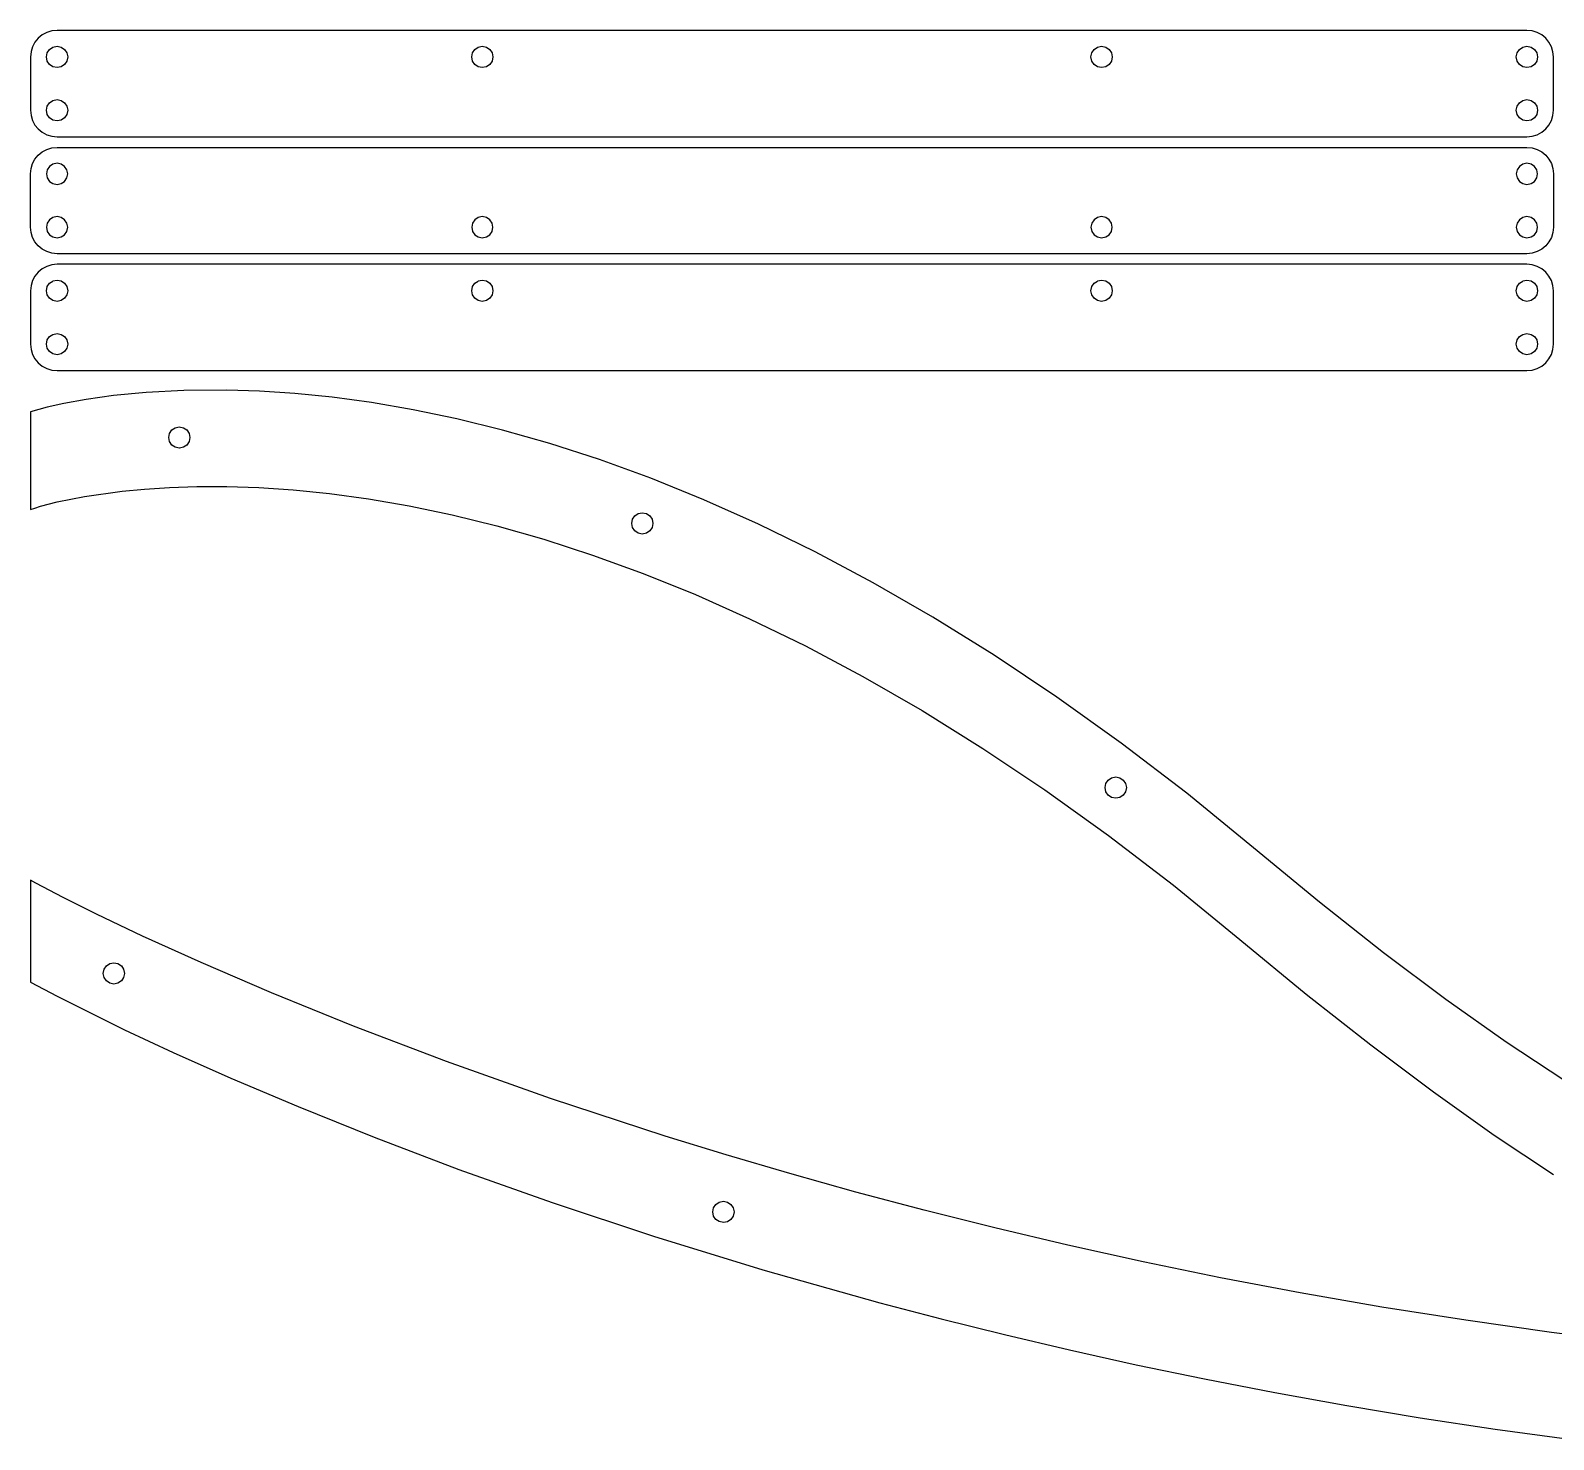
# Model space of a CAD drawing. Extents: x -265 to 665, y -93 to 439.
# Drawn here: x -264.9 to 21.6, y -84.5 to 180.6 of the extents above; entities that cross this region are included whole.
import ezdxf

# ---------------------------------------------------------------- set-up
doc = ezdxf.new("R2010")
doc.units = 0

msp = doc.modelspace()

# ---------------------------------------------------------------- linework, layer by layer
at = {"layer": 'Calque 1'}
for p, q in [((-260.893, 180.524), (-261.832799, 180.233488)), ((-259.882, 180.625), (-260.89218, 180.523665)), ((16.6169, 180.625), (-259.882, 180.625)), ((17.6271, 180.523), (16.61692, 180.624335)), ((18.5669, 180.233), (17.627101, 180.523512)), ((-264.031, 178.424), (-264.490845, 177.574424)), ((-263.421, 179.163), (-264.030599, 178.423491)), ((-262.682, 179.773), (-263.421509, 179.163401)), ((-261.832, 180.233), (-262.681576, 179.77289)), ((-260.661, 177.485), (-259.882597, 177.642162)), ((-259.883, 177.642), (-259.104597, 177.484838)), ((-180.661, 177.485), (-179.882332, 177.642162)), ((-179.883, 177.642), (-179.104861, 177.484838)), ((-64.1613, 177.485), (-63.382712, 177.642162)), ((-63.3827, 177.642), (-62.604456, 177.484838)), ((15.8388, 177.485), (16.617203, 177.642162)), ((16.6172, 177.642), (17.395603, 177.484838)), ((19.4165, 179.773), (18.566924, 180.23311)), ((20.156, 179.163), (19.416491, 179.772599)), ((20.7656, 178.424), (20.156001, 179.163509)), ((21.2254, 177.574), (20.765555, 178.423576)), ((-264.883, 175.625), (-264.883, 165.624)), ((-264.781, 176.635), (-264.882335, 175.62482)), ((-264.491, 177.574), (-264.781502, 176.634466)), ((-261.726, 174.864), (-261.883162, 175.642403)), ((-261.883, 175.642), (-261.725573, 176.420403)), ((-261.726, 176.421), (-261.297376, 177.056793)), ((-261.297, 174.228), (-261.725624, 174.863793)), ((-261.297, 177.056), (-260.660942, 177.484624)), ((-259.104, 177.485), (-258.468472, 177.056376)), ((-258.469, 177.056), (-258.040376, 176.420207)), ((-258.04, 174.864), (-258.46836, 174.228472)), ((-257.883, 175.642), (-258.040162, 174.863597)), ((-258.04, 176.421), (-257.882838, 175.642597)), ((-181.726, 174.864), (-181.883162, 175.642403)), ((-181.883, 175.642), (-181.725838, 176.420403)), ((-181.726, 176.421), (-181.297111, 177.056793)), ((-181.297, 174.228), (-181.725624, 174.863793)), ((-181.297, 177.056), (-180.661207, 177.484624)), ((-179.104, 177.485), (-178.468472, 177.056376)), ((-178.469, 177.056), (-178.040376, 176.420207)), ((-178.04, 174.864), (-178.46836, 174.228472)), ((-177.883, 175.642), (-178.040162, 174.863597)), ((-178.04, 176.421), (-177.882838, 175.642597)), ((-65.3832, 175.642), (-65.225958, 176.420403)), ((-65.2261, 174.864), (-65.383183, 175.642403)), ((-64.7974, 174.228), (-65.22613, 174.863793)), ((-65.226, 176.421), (-64.797217, 177.056793)), ((-64.7972, 177.056), (-64.161301, 177.484624)), ((-62.6044, 177.485), (-61.968766, 177.056376)), ((-61.9688, 177.056), (-61.540149, 176.420207)), ((-61.5401, 174.864), (-61.968619, 174.228472)), ((-61.5402, 176.421), (-61.383011, 175.642597)), ((-61.383, 175.642), (-61.540109, 174.863597)), ((14.6169, 175.642), (14.774327, 176.420403)), ((14.7741, 174.864), (14.616938, 175.642403)), ((15.2027, 174.228), (14.774076, 174.863793)), ((14.7744, 176.421), (15.203024, 177.056793)), ((15.203, 177.056), (15.838793, 177.484624)), ((17.3956, 177.485), (18.031128, 177.056376)), ((18.0311, 177.056), (18.45946, 176.420207)), ((18.4597, 174.864), (18.03134, 174.228472)), ((18.4595, 176.421), (18.616662, 175.642597)), ((18.6166, 175.642), (18.459702, 174.863597)), ((21.5159, 176.634), (21.225388, 177.573534)), ((21.6173, 175.624), (21.515965, 176.63418)), ((21.6175, 165.624), (21.617235, 175.62391)), ((-260.661, 173.8), (-261.297058, 174.22836)), ((-259.883, 173.643), (-260.661668, 173.800162)), ((-259.883, 173.643), (-259.883, 173.643)), ((-259.104, 173.8), (-259.882668, 173.642838)), ((-258.468, 174.228), (-259.103528, 173.799376)), ((-180.661, 173.8), (-181.297058, 174.22836)), ((-179.883, 173.643), (-180.661668, 173.800162)), ((-179.883, 173.643), (-179.883, 173.643)), ((-179.104, 173.8), (-179.882403, 173.642838)), ((-178.469, 174.228), (-179.104528, 173.799376)), ((-64.1614, 173.8), (-64.797352, 174.22836)), ((-63.3827, 173.643), (-64.161447, 173.800162)), ((-63.3827, 173.643), (-63.3827, 173.643)), ((-62.6042, 173.8), (-63.382683, 173.642838)), ((-61.9686, 174.228), (-62.604208, 173.799376)), ((15.8388, 173.8), (15.202742, 174.22836)), ((16.6172, 173.643), (15.838797, 173.800162)), ((17.3958, 173.8), (16.617132, 173.642838)), ((16.6172, 173.643), (16.6172, 173.643)), ((18.0314, 174.228), (17.395872, 173.799376)), ((-261.883, 165.606), (-261.725838, 166.384403)), ((-261.726, 166.385), (-261.297111, 167.020528)), ((-261.297, 167.02), (-260.661207, 167.448624)), ((-260.661, 167.449), (-259.882332, 167.606162)), ((-259.882, 167.606), (-259.103861, 167.448838)), ((-259.104, 167.449), (-258.468207, 167.020376)), ((-258.468, 167.02), (-258.039376, 166.384472)), ((-258.04, 166.385), (-257.882838, 165.606597)), ((14.6169, 165.606), (14.774327, 166.384403)), ((14.7744, 166.385), (15.203024, 167.020528)), ((15.203, 167.02), (15.838793, 167.448624)), ((15.8388, 167.449), (16.617203, 167.606162)), ((16.6172, 167.606), (17.395603, 167.448838)), ((17.3956, 167.449), (18.031128, 167.020376)), ((18.0311, 167.02), (18.45946, 166.384472)), ((18.4595, 166.385), (18.616662, 165.606597)), ((-264.882, 165.624), (-264.780665, 164.61382)), ((-264.781, 164.614), (-264.490498, 163.674466)), ((-264.491, 163.675), (-264.03089, 162.825689)), ((-261.726, 164.828), (-261.883162, 165.606668)), ((-261.297, 164.192), (-261.725624, 164.827793)), ((-260.661, 163.764), (-261.297058, 164.19236)), ((-259.882, 163.606), (-260.660668, 163.763162)), ((-259.104, 163.764), (-259.882403, 163.606838)), ((-259.882, 163.606), (-259.882, 163.606)), ((-258.468, 164.192), (-259.103793, 163.763376)), ((-258.04, 164.828), (-258.46836, 164.192207)), ((-257.883, 165.606), (-258.040162, 164.827597)), ((14.7741, 164.828), (14.616938, 165.606668)), ((15.2027, 164.192), (14.774076, 164.827793)), ((15.8388, 163.764), (15.202742, 164.19236)), ((16.6172, 163.606), (15.838797, 163.763162)), ((17.3958, 163.764), (16.617132, 163.606838)), ((16.6172, 163.606), (16.6172, 163.606)), ((18.0314, 164.192), (17.395872, 163.763376)), ((18.4597, 164.828), (18.03134, 164.192207)), ((18.6166, 165.606), (18.459702, 164.827597)), ((20.7658, 162.825), (21.22591, 163.674576)), ((21.2259, 163.675), (21.516412, 164.614534)), ((21.5165, 164.614), (21.617571, 165.62418)), ((-264.03, 162.825), (-263.420401, 162.085491)), ((-263.421, 162.086), (-262.681491, 161.476401)), ((-262.681, 161.476), (-261.831689, 161.016155)), ((-261.832, 161.016), (-260.892201, 160.725752)), ((-260.892, 160.726), (-259.88182, 160.624665)), ((-259.882, 160.625), (16.6172, 160.625)), ((16.6172, 160.625), (17.62764, 160.726071)), ((17.6276, 160.726), (18.567134, 161.016512)), ((18.5672, 161.016), (19.416776, 161.475845)), ((19.4167, 161.476), (20.156209, 162.085599)), ((20.1562, 162.086), (20.765799, 162.825245)), ((-263.421, 157.164), (-262.681491, 157.773599)), ((-262.681, 157.773), (-261.831424, 158.232845)), ((-261.832, 158.233), (-260.892201, 158.523512)), ((-260.892, 158.523), (-259.88209, 158.624071)), ((-259.882, 158.625), (16.6172, 158.625)), ((16.6172, 158.625), (17.62764, 158.523929)), ((17.6276, 158.523), (18.567134, 158.232488)), ((18.5672, 158.233), (19.416776, 157.773155)), ((19.4167, 157.773), (20.156209, 157.163401)), ((-264.781, 154.635), (-264.490498, 155.574534)), ((-264.491, 155.575), (-264.03089, 156.424576)), ((-264.03, 156.424), (-263.420401, 157.163245)), ((-261.297, 155.057), (-261.725889, 154.421207)), ((-260.661, 155.486), (-261.296793, 155.057376)), ((-259.882, 155.643), (-260.660668, 155.486102)), ((-259.104, 155.486), (-259.882403, 155.643162)), ((-259.882, 155.643), (-259.882, 155.643)), ((-258.468, 155.057), (-259.103793, 155.485624)), ((-258.04, 154.422), (-258.468624, 155.057528)), ((15.2027, 155.057), (14.774076, 154.421207)), ((15.8388, 155.486), (15.202742, 155.057376)), ((16.6172, 155.643), (15.838797, 155.486102)), ((17.3956, 155.486), (16.617197, 155.643162)), ((16.6172, 155.643), (16.6172, 155.643)), ((18.0311, 155.057), (17.395572, 155.485624)), ((18.4597, 154.422), (18.031076, 155.057528)), ((20.1562, 157.164), (20.765799, 156.424755)), ((20.7658, 156.424), (21.22591, 155.574689)), ((21.2259, 155.575), (21.516412, 154.635201)), ((-264.883, 143.625), (-264.883, 153.625)), ((-264.882, 153.625), (-264.780665, 154.63518)), ((-261.726, 154.422), (-261.883162, 153.643332)), ((-261.883, 153.643), (-261.725838, 152.864597)), ((-261.726, 152.865), (-261.297111, 152.229472)), ((-261.297, 152.229), (-260.661207, 151.800376)), ((-259.104, 151.8), (-258.468472, 152.228624)), ((-258.468, 152.229), (-258.039111, 152.864793)), ((-258.04, 152.865), (-257.882838, 153.643139)), ((-257.882, 153.643), (-258.039162, 154.421668)), ((14.6169, 153.643), (14.774327, 152.864597)), ((14.7741, 154.422), (14.616938, 153.643332)), ((14.7744, 152.865), (15.203024, 152.229472)), ((15.203, 152.229), (15.838793, 151.800376)), ((17.3956, 151.8), (18.031128, 152.228624)), ((18.0311, 152.229), (18.45946, 152.864793)), ((18.4595, 152.865), (18.616662, 153.643139)), ((18.6166, 153.643), (18.459702, 154.421668)), ((21.5165, 154.635), (21.617571, 153.62482)), ((21.6175, 153.625), (21.617235, 143.62511)), ((-260.661, 151.8), (-259.882332, 151.642838)), ((-259.882, 151.643), (-259.103597, 151.800162)), ((15.8388, 151.8), (16.617203, 151.642838)), ((16.6172, 151.643), (17.395603, 151.800162)), ((-264.781, 142.615), (-264.882335, 143.62518)), ((-261.726, 144.386), (-261.883162, 143.607597)), ((-261.883, 143.607), (-261.725573, 142.828332)), ((-261.297, 145.021), (-261.725889, 144.385472)), ((-260.661, 145.45), (-261.296793, 145.021376)), ((-259.883, 145.607), (-260.661668, 145.449864)), ((-259.883, 145.607), (-259.883, 145.607)), ((-259.104, 145.45), (-259.882668, 145.607136)), ((-258.468, 145.021), (-259.103528, 145.449624)), ((-258.04, 144.385), (-258.468624, 145.020793)), ((-257.883, 143.607), (-258.040162, 144.385139)), ((-258.04, 142.829), (-257.882838, 143.607403)), ((-181.726, 144.386), (-181.883162, 143.607597)), ((-181.883, 143.607), (-181.725838, 142.828332)), ((-181.297, 145.021), (-181.725624, 144.385472)), ((-180.661, 145.45), (-181.297058, 145.021376)), ((-179.883, 145.607), (-180.661668, 145.449864)), ((-179.883, 145.607), (-179.883, 145.607)), ((-179.104, 145.45), (-179.882403, 145.607136)), ((-178.469, 145.021), (-179.104528, 145.449624)), ((-178.04, 144.385), (-178.46836, 145.020793)), ((-177.883, 143.607), (-178.040162, 144.385139)), ((-178.04, 142.829), (-177.882838, 143.607403)), ((-65.3832, 143.607), (-65.225958, 142.828332)), ((-65.2261, 144.386), (-65.383183, 143.607597)), ((-64.7974, 145.021), (-65.22613, 144.385472)), ((-64.1614, 145.45), (-64.797325, 145.021376)), ((-63.3827, 145.607), (-64.161447, 145.449864)), ((-63.3827, 145.607), (-63.3827, 145.607)), ((-62.6042, 145.45), (-63.382683, 145.607136)), ((-61.9686, 145.021), (-62.604234, 145.449624)), ((-61.5401, 144.385), (-61.968592, 145.020793)), ((-61.5402, 142.829), (-61.383011, 143.607403)), ((-61.383, 143.607), (-61.540109, 144.385139)), ((14.6169, 143.607), (14.774327, 142.828332)), ((14.7741, 144.386), (14.616938, 143.607597)), ((15.2027, 145.021), (14.774076, 144.385472)), ((15.8388, 145.45), (15.202742, 145.021376)), ((16.6172, 145.607), (15.838797, 145.449864)), ((17.3956, 145.45), (16.617197, 145.607136)), ((16.6172, 145.607), (16.6172, 145.607)), ((18.0311, 145.021), (17.395572, 145.449624)), ((18.4597, 144.385), (18.031076, 145.020793)), ((18.4595, 142.829), (18.616662, 143.607403)), ((18.6166, 143.607), (18.459702, 144.385139)), ((21.6173, 143.625), (21.515965, 142.61509)), ((-264.491, 141.675), (-264.781502, 142.614534)), ((-264.031, 140.826), (-264.490845, 141.675576)), ((-263.421, 140.086), (-264.030864, 140.825509)), ((-261.726, 142.829), (-261.297376, 142.193207)), ((-261.297, 142.193), (-260.660942, 141.764376)), ((-260.661, 141.764), (-259.882597, 141.607102)), ((-259.883, 141.607), (-259.104597, 141.764162)), ((-259.104, 141.765), (-258.468207, 142.193624)), ((-258.468, 142.193), (-258.039376, 142.828793)), ((-181.726, 142.829), (-181.297111, 142.193207)), ((-181.297, 142.193), (-180.661207, 141.764376)), ((-180.661, 141.764), (-179.882332, 141.607102)), ((-179.883, 141.607), (-179.104861, 141.764162)), ((-179.104, 141.765), (-178.468472, 142.193624)), ((-178.469, 142.193), (-178.040376, 142.828793)), ((-65.2259, 142.829), (-64.797143, 142.193207)), ((-64.7972, 142.193), (-64.161301, 141.764376)), ((-64.1613, 141.764), (-63.382712, 141.607102)), ((-63.3827, 141.607), (-62.604429, 141.764162)), ((-62.6044, 141.765), (-61.968766, 142.193624)), ((-61.9688, 142.193), (-61.540176, 142.828793)), ((14.7744, 142.829), (15.203024, 142.193207)), ((15.203, 142.193), (15.838793, 141.764376)), ((15.8388, 141.764), (16.617203, 141.607102)), ((16.6172, 141.607), (17.395603, 141.764162)), ((17.3956, 141.765), (18.031128, 142.193624)), ((18.0311, 142.193), (18.45946, 142.828793)), ((20.7656, 140.826), (20.156001, 140.086491)), ((21.2254, 141.675), (20.765555, 140.825424)), ((21.5159, 142.615), (21.225388, 141.675201)), ((-262.682, 139.477), (-263.421509, 140.086599)), ((-261.832, 139.017), (-262.681311, 139.47711)), ((-260.893, 138.726), (-261.832799, 139.016512)), ((-259.882, 138.625), (-260.89218, 138.726335)), ((16.6169, 138.625), (-259.882, 138.625)), ((17.6271, 138.726), (16.61692, 138.624665)), ((18.5669, 139.017), (17.627101, 138.726488)), ((19.4165, 139.477), (18.566924, 139.01689)), ((20.156, 140.086), (19.416491, 139.476401)), ((-263.421, 135.163), (-264.030599, 134.423491)), ((-262.682, 135.773), (-263.421509, 135.163401)), ((-261.832, 136.233), (-262.681576, 135.77289)), ((-260.893, 136.523), (-261.832799, 136.232488)), ((-259.882, 136.624), (-260.89218, 136.522665)), ((16.6169, 136.624), (-259.8821, 136.624265)), ((17.6271, 136.523), (16.61692, 136.624071)), ((18.5669, 136.233), (17.627101, 136.523512)), ((19.4165, 135.773), (18.566924, 136.23311)), ((20.156, 135.163), (19.416491, 135.772599)), ((20.7656, 134.423), (20.156001, 135.162509)), ((-264.781, 132.634), (-264.882335, 131.62382)), ((-264.491, 133.574), (-264.781502, 132.634466)), ((-264.031, 134.423), (-264.490845, 133.573424)), ((-261.883, 131.642), (-261.725573, 132.420668)), ((-261.726, 132.421), (-261.297376, 133.056528)), ((-261.297, 133.056), (-260.660942, 133.484624)), ((-260.661, 133.485), (-259.882597, 133.642162)), ((-259.883, 133.642), (-259.104597, 133.484838)), ((-259.104, 133.485), (-258.468472, 133.056376)), ((-258.469, 133.056), (-258.040376, 132.420207)), ((-258.04, 132.421), (-257.882838, 131.642597)), ((-181.883, 131.642), (-181.725838, 132.420668)), ((-181.726, 132.421), (-181.297111, 133.056528)), ((-181.297, 133.056), (-180.661207, 133.484624)), ((-180.661, 133.485), (-179.882332, 133.642162)), ((-179.883, 133.642), (-179.104861, 133.484838)), ((-179.104, 133.485), (-178.468472, 133.056376)), ((-178.469, 133.056), (-178.040376, 132.420207)), ((-178.04, 132.421), (-177.882838, 131.642597)), ((-65.3832, 131.642), (-65.225958, 132.420668)), ((-65.226, 132.421), (-64.797217, 133.056528)), ((-64.7972, 133.056), (-64.161301, 133.484624)), ((-64.1613, 133.485), (-63.382712, 133.642162)), ((-63.3827, 133.642), (-62.604456, 133.484838)), ((-62.6044, 133.485), (-61.968739, 133.056376)), ((-61.9688, 133.056), (-61.540176, 132.420207)), ((-61.5402, 132.421), (-61.383011, 131.642597)), ((14.6169, 131.642), (14.774327, 132.420668)), ((14.7744, 132.421), (15.203024, 133.056528)), ((15.203, 133.056), (15.838793, 133.484624)), ((15.8388, 133.485), (16.617203, 133.642162)), ((16.6172, 133.642), (17.395603, 133.484838)), ((17.3956, 133.485), (18.031128, 133.056376)), ((18.0311, 133.056), (18.45946, 132.420207)), ((18.4595, 132.421), (18.616662, 131.642597)), ((21.2254, 133.574), (20.765555, 134.423576)), ((21.5159, 132.634), (21.225388, 133.573799)), ((21.6173, 131.624), (21.515965, 132.63391)), ((-264.883, 131.624), (-264.883, 121.624)), ((-261.726, 130.864), (-261.883162, 131.642403)), ((-261.297, 130.228), (-261.725624, 130.863793)), ((-260.661, 129.8), (-261.297058, 130.22836)), ((-259.883, 129.642), (-260.661668, 129.799162)), ((-259.883, 129.642), (-259.883, 129.642)), ((-259.104, 129.8), (-259.882668, 129.642838)), ((-258.468, 130.228), (-259.103528, 129.799376)), ((-258.04, 130.864), (-258.46836, 130.228472)), ((-257.883, 131.642), (-258.040162, 130.863597)), ((-181.726, 130.864), (-181.883162, 131.642403)), ((-181.297, 130.228), (-181.725624, 130.863793)), ((-180.661, 129.8), (-181.297058, 130.22836)), ((-179.883, 129.642), (-180.661668, 129.799162)), ((-179.883, 129.642), (-179.883, 129.642)), ((-179.104, 129.8), (-179.882403, 129.642838)), ((-178.469, 130.228), (-179.104528, 129.799376)), ((-178.04, 130.864), (-178.46836, 130.228472)), ((-177.883, 131.642), (-178.040162, 130.863597)), ((-65.2261, 130.864), (-65.383209, 131.642403)), ((-64.7974, 130.228), (-65.226104, 130.863793)), ((-64.1614, 129.8), (-64.797352, 130.22836)), ((-63.3827, 129.642), (-64.161447, 129.799162)), ((-63.3827, 129.642), (-63.3827, 129.642)), ((-62.6042, 129.8), (-63.382683, 129.642838)), ((-61.9686, 130.228), (-62.604208, 129.799376)), ((-61.5401, 130.864), (-61.968619, 130.228472)), ((-61.383, 131.642), (-61.540109, 130.863597)), ((14.7741, 130.864), (14.616938, 131.642403)), ((15.2027, 130.228), (14.774076, 130.863793)), ((15.8388, 129.8), (15.202742, 130.22836)), ((16.6172, 129.642), (15.838797, 129.799162)), ((17.3958, 129.8), (16.617132, 129.642838)), ((16.6172, 129.642), (16.6172, 129.642)), ((18.0314, 130.228), (17.395872, 129.799376)), ((18.4597, 130.864), (18.03134, 130.228472)), ((18.6166, 131.642), (18.459702, 130.863597)), ((21.6175, 121.624), (21.617235, 131.62391)), ((-261.297, 123.02), (-260.661207, 123.44836)), ((-260.661, 123.449), (-259.882332, 123.606162)), ((-259.882, 123.606), (-259.103861, 123.448838)), ((-259.104, 123.449), (-258.468207, 123.020376)), ((15.203, 123.02), (15.838793, 123.44836)), ((15.8388, 123.449), (16.617203, 123.606162)), ((16.6172, 123.606), (17.395603, 123.448838)), ((17.3956, 123.449), (18.031128, 123.020376)), ((-264.882, 121.624), (-264.780665, 120.61382)), ((-264.781, 120.614), (-264.490498, 119.674466)), ((-261.726, 120.828), (-261.883162, 121.606668)), ((-261.883, 121.606), (-261.725838, 122.384403)), ((-261.726, 122.385), (-261.297111, 123.020793)), ((-261.297, 120.192), (-261.725624, 120.827793)), ((-258.04, 120.828), (-258.46836, 120.192207)), ((-258.468, 123.02), (-258.039376, 122.384472)), ((-257.883, 121.606), (-258.040162, 120.827597)), ((-258.04, 122.385), (-257.882838, 121.606597)), ((14.6169, 121.606), (14.774327, 122.384403)), ((14.7741, 120.828), (14.616938, 121.606668)), ((15.2027, 120.192), (14.774076, 120.827793)), ((14.7744, 122.385), (15.203024, 123.020793)), ((18.0311, 123.02), (18.45946, 122.384472)), ((18.4597, 120.828), (18.03134, 120.192207)), ((18.4595, 122.385), (18.616662, 121.606597)), ((18.6166, 121.606), (18.459702, 120.827597)), ((21.2259, 119.675), (21.516412, 120.614534)), ((21.5165, 120.614), (21.617571, 121.62418)), ((-264.491, 119.675), (-264.03089, 118.825424)), ((-264.03, 118.825), (-263.420401, 118.085755)), ((-263.421, 118.086), (-262.681491, 117.476401)), ((-262.681, 117.476), (-261.831689, 117.016155)), ((-260.661, 119.763), (-261.297058, 120.19136)), ((-259.882, 119.606), (-260.660668, 119.763162)), ((-259.104, 119.763), (-259.882403, 119.605838)), ((-259.882, 119.606), (-259.882, 119.606)), ((-258.468, 120.192), (-259.103793, 119.763376)), ((15.8388, 119.763), (15.202742, 120.19136)), ((16.6172, 119.606), (15.838797, 119.763162)), ((17.3958, 119.763), (16.617132, 119.605838)), ((16.6172, 119.606), (16.6172, 119.606)), ((18.0314, 120.192), (17.395872, 119.763376)), ((18.5672, 117.016), (19.416776, 117.475845)), ((19.4167, 117.476), (20.156209, 118.085599)), ((20.1562, 118.086), (20.765799, 118.825245)), ((20.7658, 118.825), (21.22591, 119.674576)), ((-261.832, 117.016), (-260.892201, 116.725488)), ((-260.892, 116.726), (-259.88182, 116.624929)), ((-259.882, 116.625), (16.6172, 116.625)), ((16.6172, 116.625), (17.62764, 116.726071)), ((17.6276, 116.726), (18.567134, 117.016512)), ((-249.25, 111.916), (-254.415, 111.193)), ((-243.105, 112.512), (-249.25, 111.916)), ((-236.001, 112.887), (-243.105, 112.512)), ((-227.961, 112.949), (-236.001, 112.887)), ((-221.771, 112.754), (-227.961, 112.949)), ((-215.159, 112.32), (-221.771, 112.754)), ((-208.134, 111.615), (-215.159, 112.32)), ((-261.719, 109.733), (-264.845, 108.871)), ((-258.578, 110.435), (-261.719, 109.733)), ((-254.415, 111.193), (-258.578, 110.435)), ((-200.709, 110.605), (-208.134, 111.615)), ((-192.89, 109.26), (-200.709, 110.605)), ((-184.686, 107.547), (-192.89, 109.26)), ((-264.845, 108.871), (-264.845, 90.5054)), ((-237.657, 105.88), (-236.878, 106.037)), ((-236.878, 106.037), (-236.099, 105.88)), ((-176.105, 105.433), (-184.686, 107.547)), ((-238.879, 104.036), (-238.722, 104.815)), ((-238.721, 103.258), (-238.878, 104.036)), ((-238.722, 104.815), (-238.293, 105.451)), ((-238.292, 102.622), (-238.721, 103.258)), ((-238.293, 105.451), (-237.657, 105.88)), ((-236.099, 105.88), (-235.464, 105.451)), ((-235.464, 105.451), (-235.035, 104.815)), ((-235.035, 103.258), (-235.464, 102.622)), ((-235.035, 104.815), (-234.878, 104.037)), ((-234.878, 104.036), (-235.035, 103.258)), ((-167.159, 102.887), (-176.105, 105.433)), ((-237.656, 102.193), (-238.292, 102.622)), ((-236.878, 102.036), (-237.656, 102.193)), ((-236.099, 102.194), (-236.877, 102.036)), ((-235.464, 102.622), (-236.099, 102.194)), ((-157.856, 99.8767), (-167.159, 102.887)), ((-148.207, 96.3688), (-157.856, 99.8767)), ((-243.413, 94.3379), (-238.71, 94.6408)), ((-238.71, 94.6408), (-233.556, 94.8081)), ((-233.556, 94.8081), (-227.959, 94.8073)), ((-227.959, 94.8073), (-221.929, 94.6067)), ((-221.929, 94.6067), (-215.472, 94.1741)), ((-138.221, 92.3313), (-148.207, 96.3688)), ((-263.004, 91.0981), (-259.872, 91.9035)), ((-259.872, 91.9035), (-254.734, 92.933)), ((-254.734, 92.933), (-247.658, 93.931)), ((-247.658, 93.931), (-243.413, 94.3379)), ((-215.472, 94.1741), (-208.599, 93.4775)), ((-208.599, 93.4775), (-201.316, 92.4853)), ((-201.317, 92.4853), (-193.637, 91.164)), ((-127.908, 87.732), (-138.221, 92.3313)), ((-264.845, 90.5054), (-264.063, 90.7726)), ((-264.064, 90.7726), (-263.004, 91.0981)), ((-193.637, 91.164), (-185.571, 89.4804)), ((-185.571, 89.4804), (-177.128, 87.4021)), ((-151.627, 88.6517), (-151.199, 89.2873)), ((-151.199, 89.2873), (-150.563, 89.7159)), ((-150.563, 89.7159), (-149.784, 89.8731)), ((-149.784, 89.8731), (-149.005, 89.7159)), ((-149.005, 89.7159), (-148.37, 89.2873)), ((-148.37, 89.2873), (-147.941, 88.6515)), ((-177.128, 87.4021), (-168.318, 84.8962)), ((-151.785, 87.8731), (-151.627, 88.6517)), ((-151.627, 87.0944), (-151.784, 87.8731)), ((-151.198, 86.4589), (-151.627, 87.0944)), ((-150.562, 86.0302), (-151.198, 86.4589)), ((-149.784, 85.8731), (-150.562, 86.0302)), ((-149.005, 86.0305), (-149.784, 85.8731)), ((-148.37, 86.4589), (-149.005, 86.0305)), ((-147.941, 87.0947), (-148.37, 86.4589)), ((-147.941, 88.6515), (-147.784, 87.8731)), ((-147.784, 87.8731), (-147.941, 87.0947)), ((-117.278, 82.5385), (-127.908, 87.732)), ((-168.318, 84.8962), (-159.15, 81.9305)), ((-159.15, 81.9305), (-149.634, 78.4716)), ((-106.34, 76.7188), (-117.278, 82.5385)), ((-149.634, 78.4716), (-139.779, 74.4875)), ((-95.1041, 70.2399), (-106.34, 76.7188)), ((-139.779, 74.4875), (-129.594, 69.9455)), ((-129.594, 69.9455), (-119.088, 64.8125)), ((-83.5804, 63.07), (-95.1041, 70.2399)), ((-119.088, 64.8125), (-108.272, 59.0565)), ((-71.7787, 55.1764), (-83.5804, 63.07)), ((-108.272, 59.0565), (-97.1549, 52.6444)), ((-59.7082, 46.5269), (-71.7787, 55.1764)), ((-97.1549, 52.6444), (-85.7455, 45.5438)), ((-47.3791, 37.0895), (-59.7082, 46.5269)), ((-85.7455, 45.5438), (-74.0533, 37.7219)), ((-61.5007, 40.0182), (-60.7223, 40.1754)), ((-60.7223, 40.1754), (-59.9439, 40.0182)), ((-74.0533, 37.7219), (-62.0881, 29.1468)), ((-62.7223, 38.1754), (-62.5651, 38.9538)), ((-62.5651, 37.397), (-62.7223, 38.1754)), ((-62.5651, 38.9538), (-62.1365, 39.5896)), ((-62.1365, 36.7612), (-62.5651, 37.397)), ((-62.1365, 39.5896), (-61.5007, 40.0182)), ((-59.9439, 40.0182), (-59.3081, 39.5898)), ((-59.3081, 39.5898), (-58.8795, 38.9541)), ((-58.8792, 37.397), (-59.3081, 36.7612)), ((-58.8795, 38.9541), (-58.7221, 38.1754)), ((-58.7221, 38.1754), (-58.8792, 37.397)), ((-61.501, 36.3328), (-62.1365, 36.7612)), ((-60.7223, 36.1754), (-61.501, 36.3328)), ((-59.9439, 36.3326), (-60.7223, 36.1757)), ((-59.3081, 36.7612), (-59.9439, 36.3326)), ((-34.8009, 26.8317), (-47.3791, 37.0895)), ((-62.0881, 29.1468), (-49.8593, 19.7832)), ((-22.3753, 16.5896), (-34.8009, 26.8317)), ((-264.845, 20.7674), (-264.845, 1.57721)), ((-263.85, 20.1959), (-264.845, 20.7674)), ((-258.741, 17.513), (-263.85, 20.1959)), ((-252.461, 14.3804), (-258.741, 17.513)), ((-49.8593, 19.7832), (-37.3761, 9.60201)), ((-243.79, 10.2449), (-252.461, 14.3804)), ((-10.3315, 7.08847), (-22.3753, 16.5896)), ((-232.798, 5.25756), (-243.79, 10.2449)), ((-37.3755, 9.60201), (-24.884, -0.695562)), ((1.35342, -1.67717), (-10.3315, 7.08847)), ((-251.195, 3.20704), (-251.037, 3.98756)), ((-251.037, 2.42916), (-251.195, 3.20704)), ((-251.037, 3.98756), (-250.609, 4.62256)), ((-250.609, 4.62256), (-249.973, 5.05118)), ((-249.973, 5.05118), (-249.195, 5.20728)), ((-249.195, 5.20728), (-248.416, 5.05118)), ((-248.416, 5.05118), (-247.78, 4.62256)), ((-247.78, 4.62256), (-247.352, 3.98756)), ((-247.196, 3.20704), (-247.353, 2.42916)), ((-247.352, 3.98756), (-247.195, 3.20704)), ((-219.556, -0.441563), (-232.798, 5.25756)), ((-264.845, 1.57721), (-259.855, -1.08979)), ((-250.609, 1.79416), (-251.037, 2.42916)), ((-249.973, 1.36554), (-250.609, 1.79416)), ((-249.195, 1.20944), (-249.973, 1.36554)), ((-248.417, 1.36554), (-249.195, 1.20944)), ((-247.781, 1.79416), (-248.417, 1.36554)), ((-247.353, 2.42916), (-247.781, 1.79416)), ((-259.855, -1.08979), (-247.17, -7.38951)), ((-204.133, -6.7016), (-219.556, -0.441563)), ((-24.884, -0.695562), (-12.759, -10.2576)), ((12.7024, -9.71784), (1.35342, -1.67717)), ((-247.17, -7.38951), (-238.061, -11.6467)), ((-186.6, -13.3823), (-204.133, -6.7016)), ((-12.759, -10.2576), (-0.977621, -19.0973)), ((23.7384, -17.0336), (12.7024, -9.71784)), ((-238.061, -11.6467), (-227.172, -16.5044)), ((-167.026, -20.3329), (-186.6, -13.3823)), ((-227.172, -16.5044), (-214.549, -21.8596)), ((-0.977621, -19.0973), (10.4827, -27.2121)), ((-214.549, -21.8596), (-200.241, -27.6142)), ((-145.482, -27.4079), (-167.026, -20.3329)), ((-200.241, -27.6142), (-184.294, -33.6626)), ((-133.993, -30.948), (-145.482, -27.4079)), ((10.4827, -27.2121), (21.6448, -34.6098)), ((-122.037, -34.4643), (-133.993, -30.948)), ((-184.294, -33.6626), (-166.757, -39.9041)), ((-109.624, -37.9383), (-122.037, -34.4643)), ((-166.757, -39.9041), (-147.677, -46.2356)), ((-135.945, -40.2454), (-135.31, -39.8168)), ((-135.31, -39.8168), (-134.531, -39.6607)), ((-134.531, -39.6607), (-133.752, -39.8168)), ((-133.752, -39.8168), (-133.116, -40.2454)), ((-96.7622, -41.354), (-109.624, -37.9383)), ((-136.531, -41.6609), (-136.374, -40.8831)), ((-136.373, -42.4388), (-136.531, -41.6609)), ((-136.374, -40.8831), (-135.945, -40.2454)), ((-135.945, -43.0738), (-136.373, -42.4388)), ((-132.688, -42.4388), (-133.117, -43.0765)), ((-133.116, -40.2454), (-132.687, -40.8831)), ((-132.531, -41.6609), (-132.688, -42.4388)), ((-132.687, -40.8831), (-132.53, -41.6609)), ((-83.4603, -44.6904), (-96.7622, -41.354)), ((-135.309, -43.5024), (-135.945, -43.0738)), ((-134.531, -43.6612), (-135.309, -43.5024)), ((-133.753, -43.5051), (-134.531, -43.6612)), ((-133.117, -43.0765), (-133.753, -43.5051)), ((-69.7269, -47.9316), (-83.4603, -44.6904)), ((-147.677, -46.2356), (-127.102, -52.5538)), ((-55.5712, -51.0589), (-69.7269, -47.9316)), ((-41.0016, -54.054), (-55.5712, -51.0589)), ((-127.102, -52.5538), (-105.079, -58.7609)), ((-26.0269, -56.8956), (-41.0016, -54.054)), ((-10.6559, -59.5706), (-26.0269, -56.8956)), ((-105.079, -58.7609), (-93.5394, -61.7878)), ((5.10254, -62.0577), (-10.6559, -59.5706)), ((-93.5394, -61.7878), (-81.6556, -64.7485)), ((21.2398, -64.341), (5.10254, -62.0577)), ((-81.6556, -64.7485), (-69.434, -67.6298)), ((34.1553, -65.9735), (21.2398, -64.341)), ((-69.434, -67.6298), (-56.8798, -70.4185)), ((-56.8798, -70.4185), (-43.9996, -73.104)), ((-43.9996, -73.104), (-30.799, -75.6678)), ((-30.799, -75.6678), (-17.2841, -78.1046)), ((-17.2841, -78.1046), (-3.46072, -80.3959)), ((-3.46072, -80.3959), (10.6651, -82.5311)), ((10.6651, -82.5311), (25.0874, -84.4969))]:
    msp.add_line(p, q, dxfattribs=at)

doc.saveas('drawing.dxf')
